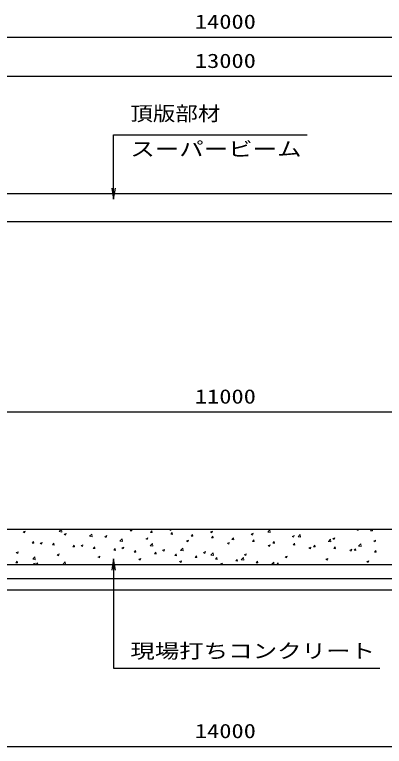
# Model space of a CAD drawing. Units: millimetres at full size. Extents: x 0 to 84100, y 0 to 59400.
# Drawn here: x 38281 to 44893, y 31520 to 44600 of the extents above; entities that cross this region are included whole.
import ezdxf
from ezdxf.enums import TextEntityAlignment as Align

# ---------------------------------------------------------------- set-up
doc = ezdxf.new("R2010")
doc.units = ezdxf.units.MM
for name, color, linetype, lineweight in [('D-DCR-HCHn', 4, 'Continuous', 9), ('D-STR-DIM', 7, 'Continuous', 25), ('D-STR-STRn', 1, 'Continuous', 25), ('D-STR-TXT', 7, 'Continuous', 25)]:
    doc.layers.add(name, color=color, linetype=linetype, lineweight=lineweight)
doc.styles.add('ＭＳ ゴシック', font='')
doc.styles.get('ＭＳ ゴシック').set_extended_font_data('MS Gothic')

# ---------------------------------------------------------------- blocks, each defined once
blk = doc.blocks.new('open_arrow')
at = {"color": 0, "linetype": 'Continuous', "lineweight": -2}
blk.add_lwpolyline([(7.5, 1.25), (0, 0), (7.5, -1.25)], dxfattribs=at)

msp = doc.modelspace()

# ---------------------------------------------------------------- linework, layer by layer
at = {"layer": 'D-DCR-HCHn'}
for p, q in [((38434.484, 35354.552), (38459.753, 35337.508)), ((38434.498, 35354.476), (38470.067, 35368.13)), ((38459.72, 35337.483), (38470.02, 35368.181)), ((39078.93, 35358.897), (39124.11, 35351.89)), ((39079.011, 35358.692), (39118.578, 35399.93)), ((39124.171, 35351.773), (39118.56, 35400)), ((39164.561, 35313.791), (39200.13, 35327.445)), ((39189.781, 35296.799), (39200.082, 35327.497)), ((40346.016, 35375.042), (40366.958, 35400)), ((40346.107, 35375.071), (40376.471, 35372.415)), ((40376.232, 35372.818), (40371.218, 35400)), ((40710.386, 35343.164), (40734.876, 35372.351)), ((40710.475, 35343.193), (40740.839, 35340.537)), ((40740.6, 35340.937), (40734.726, 35372.78)), ((41051.502, 35396.343), (41076.771, 35379.299)), ((41051.519, 35396.266), (41061.245, 35400)), ((41074.755, 35311.286), (41099.245, 35340.472)), ((41076.737, 35379.275), (41083.691, 35400)), ((41104.968, 35309.057), (41099.094, 35340.9)), ((41781.563, 35355.658), (41806.832, 35338.614)), ((41781.582, 35355.581), (41817.151, 35369.235)), ((41806.799, 35338.591), (41817.099, 35369.289)), ((42511.644, 35314.896), (42547.214, 35328.55)), ((42536.861, 35297.906), (42547.161, 35328.604)), ((42806.688, 35349.234), (42851.868, 35342.227)), ((42806.768, 35349.036), (42846.335, 35390.274)), ((42851.928, 35342.117), (42846.316, 35390.361)), ((44398.581, 35397.449), (44423.85, 35380.405)), ((44398.603, 35397.371), (44405.45, 35400)), ((44423.817, 35380.383), (44430.399, 35400)), ((44647.962, 35374.618), (44669.259, 35400)), ((44648.039, 35374.647), (44678.403, 35371.991)), ((44678.162, 35372.365), (44673.064, 35400)), ((39164.546, 35313.867), (39189.815, 35296.823)), ((39621.088, 35274.812), (39666.268, 35267.805)), ((39621.169, 35274.607), (39660.737, 35315.845)), ((39666.329, 35267.688), (39660.716, 35315.933)), ((39894.607, 35273.182), (39919.876, 35256.138)), ((39894.623, 35273.106), (39930.193, 35286.76)), ((39919.843, 35256.114), (39930.143, 35286.812)), ((40163.247, 35190.726), (40208.426, 35183.719)), ((40163.327, 35190.523), (40202.895, 35231.76)), ((40208.487, 35183.604), (40202.875, 35231.848)), ((40624.669, 35232.497), (40649.938, 35215.453)), ((40624.686, 35232.421), (40660.255, 35246.074)), ((40649.904, 35215.43), (40660.205, 35246.128)), ((41074.843, 35311.315), (41105.207, 35308.659)), ((41354.73, 35191.813), (41380, 35174.768)), ((41354.749, 35191.735), (41390.318, 35205.389)), ((41379.966, 35174.745), (41390.266, 35205.443)), ((41439.124, 35279.408), (41463.615, 35308.594)), ((41439.211, 35279.437), (41469.575, 35276.78)), ((41469.335, 35277.176), (41463.462, 35309.019)), ((41803.494, 35247.53), (41827.984, 35276.716)), ((41803.579, 35247.559), (41833.943, 35244.902)), ((41833.703, 35245.296), (41827.829, 35277.138)), ((42167.863, 35215.652), (42192.353, 35244.838)), ((42167.948, 35215.681), (42198.312, 35213.024)), ((42198.071, 35213.415), (42192.197, 35245.258)), ((42511.625, 35314.973), (42536.894, 35297.929)), ((42532.232, 35183.773), (42556.723, 35212.96)), ((42562.438, 35181.534), (42556.565, 35213.377)), ((43241.687, 35274.288), (43266.956, 35257.244)), ((43241.707, 35274.211), (43277.277, 35287.865)), ((43266.922, 35257.222), (43277.222, 35287.92)), ((43348.847, 35265.149), (43394.026, 35258.142)), ((43348.926, 35264.952), (43388.493, 35306.189)), ((43394.086, 35258.032), (43388.474, 35306.277)), ((43891.084, 35180.867), (43930.651, 35222.105)), ((43936.245, 35173.948), (43930.632, 35222.192)), ((43971.748, 35233.604), (43997.017, 35216.559)), ((43971.77, 35233.526), (44007.339, 35247.179)), ((43996.984, 35216.537), (44007.284, 35247.235)), ((44701.81, 35192.919), (44727.079, 35175.875)), ((44701.833, 35192.84), (44737.402, 35206.494)), ((44727.045, 35175.853), (44737.346, 35206.551)), ((38594.656, 35152.32), (38619.147, 35181.506)), ((38594.751, 35152.348), (38625.115, 35149.692)), ((38624.877, 35150.107), (38619.003, 35181.95)), ((38737.713, 35150.022), (38762.982, 35132.977)), ((38737.728, 35149.945), (38773.297, 35163.599)), ((38762.948, 35132.953), (38773.249, 35163.651)), ((38959.026, 35120.441), (38983.516, 35149.628)), ((38959.12, 35120.47), (38989.484, 35117.814)), ((38989.244, 35118.226), (38983.371, 35150.069)), ((39323.395, 35088.563), (39347.885, 35117.75)), ((39323.488, 35088.592), (39353.852, 35085.936)), ((39353.612, 35086.346), (39347.738, 35118.188)), ((39467.774, 35109.337), (39493.043, 35092.293)), ((39467.79, 35109.26), (39503.36, 35122.914)), ((39493.01, 35092.268), (39503.31, 35122.966)), ((39687.764, 35056.685), (39712.255, 35085.871)), ((39687.856, 35056.714), (39718.22, 35054.058)), ((39717.98, 35054.465), (39712.106, 35086.308)), ((40197.836, 35068.652), (40223.105, 35051.608)), ((40197.853, 35068.575), (40233.422, 35082.229)), ((40223.071, 35051.584), (40233.372, 35082.282)), ((40705.405, 35106.641), (40750.585, 35099.634)), ((40705.485, 35106.438), (40745.053, 35147.676)), ((40750.645, 35099.519), (40745.033, 35147.764)), ((41247.643, 35022.353), (41287.211, 35063.591)), ((41292.803, 35015.435), (41287.191, 35063.679)), ((42084.792, 35151.128), (42110.061, 35134.084)), ((42084.811, 35151.05), (42120.381, 35164.704)), ((42110.028, 35134.061), (42120.328, 35164.759)), ((42532.316, 35183.803), (42562.68, 35181.146)), ((42814.854, 35110.443), (42840.123, 35093.399)), ((42814.874, 35110.365), (42850.444, 35124.019)), ((42840.089, 35093.376), (42850.389, 35124.074)), ((42896.602, 35151.895), (42921.092, 35181.082)), ((42896.684, 35151.925), (42927.048, 35149.268)), ((42926.806, 35149.654), (42920.932, 35181.497)), ((43260.971, 35120.017), (43285.461, 35149.203)), ((43261.052, 35120.047), (43291.416, 35117.39)), ((43291.174, 35117.773), (43285.3, 35149.616)), ((43544.915, 35069.758), (43570.184, 35052.714)), ((43544.937, 35069.68), (43580.506, 35083.334)), ((43570.151, 35052.692), (43580.451, 35083.39)), ((43625.34, 35088.139), (43649.831, 35117.325)), ((43625.42, 35088.168), (43655.784, 35085.512)), ((43655.541, 35085.893), (43649.668, 35117.736)), ((43891.005, 35181.063), (43936.185, 35174.056)), ((43989.71, 35056.261), (44014.2, 35085.447)), ((43989.788, 35056.29), (44020.152, 35053.634)), ((44019.909, 35054.012), (44014.035, 35085.855)), ((44433.163, 35096.978), (44478.343, 35089.971)), ((44433.242, 35096.782), (44472.809, 35138.02)), ((44478.403, 35089.863), (44472.79, 35138.108)), ((38310.88, 34986.176), (38336.149, 34969.132)), ((38310.895, 34986.099), (38346.464, 34999.753)), ((38336.115, 34969.107), (38346.416, 34999.805)), ((39040.942, 34945.491), (39066.211, 34928.447)), ((39040.957, 34945.414), (39076.527, 34959.068)), ((39066.177, 34928.423), (39076.477, 34959.121)), ((40052.134, 35024.807), (40076.624, 35053.993)), ((40052.224, 35024.836), (40082.588, 35022.179)), ((40082.347, 35022.585), (40076.474, 35054.427)), ((40416.503, 34992.929), (40440.993, 35022.115)), ((40416.592, 34992.958), (40446.956, 34990.301)), ((40446.715, 34990.704), (40440.841, 35022.547)), ((40780.872, 34961.051), (40805.363, 34990.237)), ((40780.96, 34961.08), (40811.324, 34958.423)), ((40811.083, 34958.823), (40805.209, 34990.666)), ((40927.898, 35027.967), (40953.167, 35010.923)), ((40927.916, 35027.89), (40963.485, 35041.543)), ((40953.133, 35010.899), (40963.433, 35041.597)), ((41145.242, 34929.172), (41169.732, 34958.359)), ((41145.329, 34929.202), (41175.693, 34926.545)), ((41175.45, 34926.943), (41169.577, 34958.786)), ((41247.563, 35022.555), (41292.743, 35015.548)), ((41509.611, 34897.294), (41534.101, 34926.481)), ((41539.818, 34895.062), (41533.944, 34926.905)), ((41657.959, 34987.282), (41683.228, 34970.238)), ((41657.978, 34987.204), (41693.548, 35000.858)), ((41683.195, 34970.215), (41693.495, 35000.913)), ((41789.721, 34938.47), (41834.901, 34931.463)), ((41789.802, 34938.269), (41829.369, 34979.506)), ((41834.962, 34931.35), (41829.349, 34979.595)), ((42388.021, 34946.597), (42413.29, 34929.553)), ((42388.041, 34946.519), (42423.611, 34960.173)), ((42413.256, 34929.53), (42423.557, 34960.228)), ((44274.977, 35029.073), (44300.246, 35012.029)), ((44275, 35028.995), (44310.569, 35042.648)), ((44300.212, 35012.007), (44310.513, 35042.705)), ((44354.079, 35024.383), (44378.569, 35053.569)), ((44354.157, 35024.412), (44384.521, 35021.756)), ((44384.277, 35022.132), (44378.403, 35053.974)), ((44718.448, 34992.504), (44742.939, 35021.691)), ((44718.525, 34992.534), (44748.889, 34989.878)), ((44748.644, 34990.251), (44742.771, 35022.094)), ((38300.774, 34802.084), (38325.264, 34831.27)), ((38300.869, 34802.113), (38331.233, 34799.457)), ((38330.992, 34799.873), (38325.118, 34831.716)), ((38604.121, 34864.047), (38649.301, 34857.04)), ((38604.203, 34863.84), (38643.77, 34905.078)), ((38614.124, 34781.568), (38649.694, 34795.222)), ((38641.164, 34770), (38649.644, 34795.275)), ((38649.362, 34856.922), (38643.75, 34905.166)), ((38665.143, 34770.206), (38689.634, 34799.392)), ((38694.989, 34770), (38689.486, 34799.836)), ((39146.361, 34779.755), (39185.928, 34820.993)), ((39191.52, 34772.837), (39185.908, 34821.082)), ((39771.003, 34904.806), (39796.272, 34887.762)), ((39771.02, 34904.729), (39806.589, 34918.383)), ((39796.239, 34887.738), (39806.539, 34918.436)), ((40501.065, 34864.122), (40526.334, 34847.077)), ((40501.083, 34864.044), (40536.652, 34877.698)), ((40526.3, 34847.054), (40536.6, 34877.752)), ((41231.126, 34823.437), (41256.395, 34806.392)), ((41231.146, 34823.359), (41266.715, 34837.012)), ((41256.362, 34806.369), (41266.662, 34837.067)), ((41509.697, 34897.324), (41540.061, 34894.667)), ((41873.98, 34865.416), (41898.471, 34894.602)), ((41874.065, 34865.446), (41904.429, 34862.789)), ((41904.186, 34863.182), (41898.312, 34895.025)), ((41961.208, 34782.673), (41996.778, 34796.327)), ((41987.871, 34770), (41996.724, 34796.383)), ((42238.35, 34833.538), (42262.84, 34862.724)), ((42238.433, 34833.567), (42268.797, 34830.911)), ((42268.553, 34831.301), (42262.68, 34863.144)), ((42331.879, 34854.384), (42377.059, 34847.377)), ((42331.96, 34854.184), (42371.527, 34895.422)), ((42377.12, 34847.266), (42371.507, 34895.51)), ((42602.719, 34801.66), (42627.209, 34830.846)), ((42602.801, 34801.689), (42633.165, 34799.033)), ((42632.921, 34799.421), (42627.047, 34831.263)), ((42874.118, 34770.099), (42913.685, 34811.337)), ((42918.485, 34770), (42913.665, 34811.426)), ((42967.272, 34770), (42991.579, 34798.968)), ((42996.835, 34770), (42991.415, 34799.383)), ((43118.082, 34905.913), (43143.352, 34888.868)), ((43118.104, 34905.834), (43153.673, 34919.488)), ((43143.318, 34888.846), (43153.618, 34919.544)), ((43848.144, 34865.228), (43873.413, 34848.183)), ((43848.167, 34865.149), (43883.736, 34878.803)), ((43873.379, 34848.161), (43883.68, 34878.859)), ((44578.206, 34824.543), (44603.475, 34807.499)), ((44578.229, 34824.464), (44613.799, 34838.117)), ((44603.441, 34807.477), (44613.741, 34838.175)), ((38614.109, 34781.646), (38631.374, 34770)), ((38665.237, 34770.235), (38667.923, 34770)), ((39146.279, 34779.962), (39191.459, 34772.955)), ((41961.188, 34782.752), (41980.093, 34770)), ((42874.037, 34770.299), (42875.963, 34770))]:
    msp.add_line(p, q, dxfattribs=at)
at = {"layer": 'D-STR-DIM'}
for p, q in [((35050, 44200), (49050, 44200)), ((35550, 43500), (48550, 43500)), ((36550, 37500), (47550, 37500)), ((35050, 31520), (49050, 31520))]:
    msp.add_line(p, q, dxfattribs=at)
at = {"layer": 'D-STR-STRn'}
for p, q in [((35380, 41400), (48720, 41400)), ((36450, 40900), (47650, 40900)), ((35850, 35400), (48250, 35400)), ((34950, 34770), (49150, 34770)), ((34950, 34520), (49150, 34520)), ((34950, 34320), (49150, 34320))]:
    msp.add_line(p, q, dxfattribs=at)
at = {"layer": 'D-STR-TXT'}
for points in [[(40050, 41300), (40050, 42451.777), (40250, 42451.777), (43512.437, 42451.777)], [(40050, 34870), (40050, 32920), (40250, 32920), (44811.168, 32920)]]:
    msp.add_lwpolyline(points, dxfattribs=at)

# ---------------------------------------------------------------- block references
at = {"layer": 'D-STR-TXT', "xscale": 26.7, "yscale": 26.7}
for p, rotation in [((40050, 41300), 90), ((40050, 34870), 270)]:
    msp.add_blockref('open_arrow', p, dxfattribs=dict(at, rotation=rotation))

# ---------------------------------------------------------------- texts
at = {"layer": 'D-STR-DIM', "style": 'ＭＳ ゴシック', "width": 1.25}
for s, p in [('14000', (42050, 44475)), ('13000', (42050, 43775)), ('11000', (42050, 37775)), ('14000', (42050, 31795))]:
    msp.add_text(s, height=256.6, dxfattribs=at).set_placement(p, align=Align.MIDDLE_CENTER)
at = {"layer": 'D-STR-TXT', "style": 'ＭＳ ゴシック', "width": 1.15}
msp.add_text('頂版部材\u3000\u3000\u3000\u3000', height=256.6, dxfattribs=at).set_placement((40350, 42960.406), align=Align.TOP_LEFT)
at = {"layer": 'D-STR-TXT', "style": 'ＭＳ ゴシック', "width": 1.25}
for s, p in [('スーパービーム', (40350, 41993.147)), ('現場打ちコンクリート', (40350, 33020))]:
    msp.add_text(s, height=256.6, dxfattribs=at).set_placement(p, align=Align.BOTTOM_LEFT)

doc.saveas('drawing.dxf')
